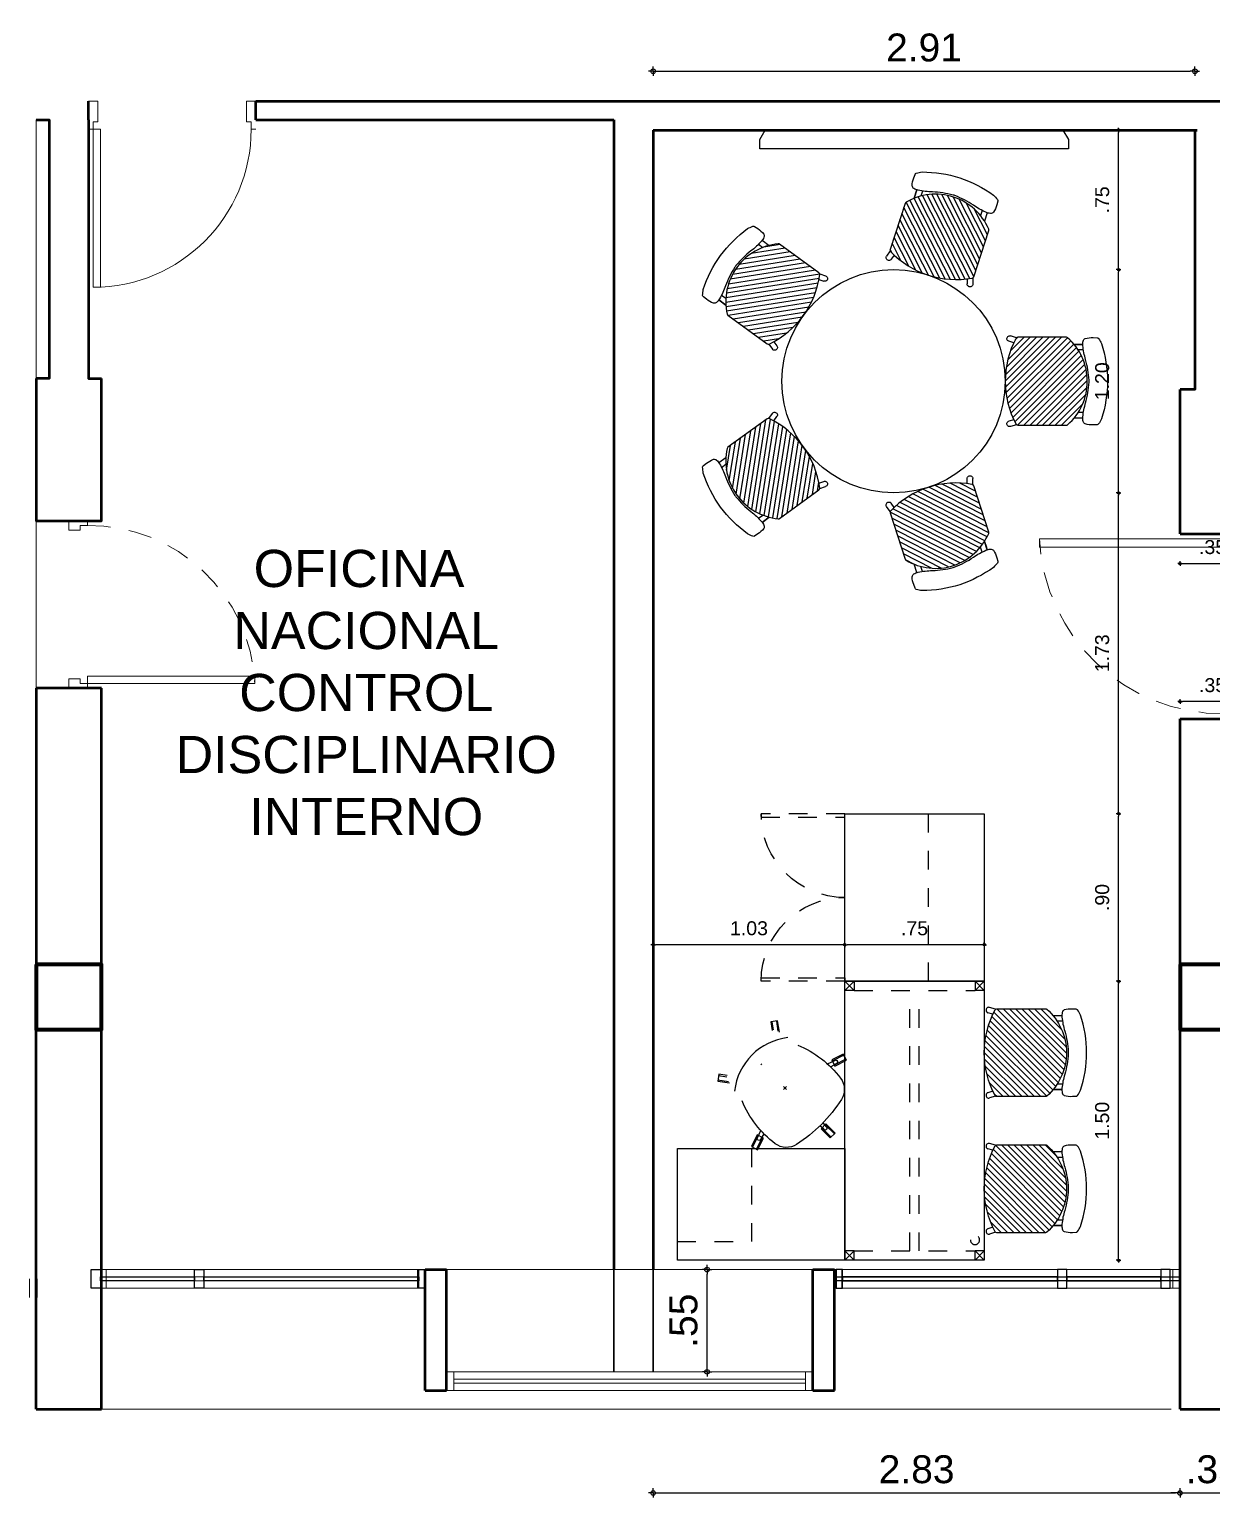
# Model space of a CAD drawing. Header units: millimetres. Extents: x -38 to 179, y -2 to 69.
# Drawn here: x 62.81 to 69.16, y 13.42 to 21.31 of the extents above; entities that cross this region are included whole.
import ezdxf

# ---------------------------------------------------------------- set-up
doc = ezdxf.new("R2010")
doc.units = ezdxf.units.MM
doc.linetypes.add('HIDDEN', pattern=[0.375, 0.25, -0.125])
doc.linetypes.add('HIDDEN2', pattern=[0.1875, 0.125, -0.0625])
doc.layers.get('0').update_dxf_attribs({"color": 255})
for name, color, linetype, lineweight in [('00-Muros', 2, 'Continuous', 30), ('01 GRIS', 253, 'Continuous', 0), ('02 AZUL', 5, 'Continuous', 5), ('03 AMARILLO', 2, 'Continuous', 20), ('04 VERDE', 3, 'Continuous', 15), ('05 MAGENTA', 6, 'Continuous', 30), ('06 ROJO', 1, 'Continuous', 50), ('12 COLUMNAS', 4, 'Continuous', 70), ('14 ANTEPECHO', 3, 'Continuous', 15), ('15 DIVISIONES LIVS', 3, 'Continuous', 15), ('A-PLAN5', 195, 'Continuous', 9)]:
    doc.layers.add(name, color=color, linetype=linetype, lineweight=lineweight)
for name, color, linetype in [('A_MOBILIARIO', 6, 'Continuous'), ('X_COTAS100', 6, 'Continuous'), ('X_COTAS50', 6, 'Continuous')]:
    doc.layers.add(name, color=color, linetype=linetype)
doc.styles.get("Standard").update_dxf_attribs({"font": 'arial.ttf'})
doc.styles.add('UNAL PLANEACION', font='arial.ttf')
doc.dimstyles.new('COTAS 100', dxfattribs={"dimscale": 100, "dimtxt": 0.0015, "dimasz": 0.00025, "dimexe": 0, "dimexo": 0.00025, "dimgap": 0.0005, "dimtad": 1, "dimzin": 4, "dimdsep": 46, "dimtxsty": 'UNAL PLANEACION', "dimblk": 'DIMBLK', "dimcen": 1, "dimse1": 1, "dimse2": 1, "dimclrd": 8, "dimclre": 8, "dimclrt": 256, "dimadec": 0, "dimazin": 1, "dimtfac": 1, "dimtix": 1, "dimtmove": 2, "dimatfit": 0, "dimldrblk": 'INDICE', "dimfxl": 1, "dimtolj": 1, "dimtzin": 0, "dimarcsym": 0})
doc.dimstyles.new('COTAS 50', dxfattribs={"dimscale": 50, "dimtxt": 0.0015, "dimasz": 0.00025, "dimexe": 0, "dimexo": 0.00025, "dimgap": 0.001, "dimtad": 1, "dimzin": 4, "dimdsep": 46, "dimtxsty": 'UNAL PLANEACION', "dimblk": 'DIMBLK', "dimcen": 1, "dimse1": 1, "dimse2": 1, "dimclrd": 8, "dimclre": 8, "dimclrt": 256, "dimadec": 0, "dimazin": 1, "dimtfac": 1, "dimtix": 1, "dimtmove": 2, "dimatfit": 0, "dimldrblk": 'INDICE', "dimfxl": 1, "dimtolj": 1, "dimtzin": 0, "dimarcsym": 0})

# ---------------------------------------------------------------- blocks, each defined once
blk = doc.blocks.new('PT90M15')
blk.add_lwpolyline([(0.02499999999997726, 0.09999999999999432), (0.02499999999997726, 1), (0.06499999999999773, 1), (0.06499999999999773, 0.09999999999999432)], close=True)
for points in [[(0, 0), (0.05000000000001137, 0), (0.05000000000001137, 0.05999999999999517), (0.02499999999997726, 0.05999999999999517), (0.02499999999997726, 0.09999999999999432), (0, 0.09999999999999432)], [(0.8999999999999773, 0), (0.8500000000000227, 0), (0.8500000000000227, 0.05999999999999517), (0.875, 0.05999999999999517), (0.875, 0.09999999999999432), (0.8999999999999773, 0.09999999999999432)]]:
    blk.add_lwpolyline(points)
at = {"color": 252, "linetype": 'HIDDEN', "ltscale": 0.5}
blk.add_arc((-0.01890433322307672, 0.1071459075115371), 0.8939328951040775, 359.5419849699633, 87.18486094680517, dxfattribs=at)
blk = doc.blocks.new('DIMBLK')
for p, q in [((0, 0), (-1, 0)), ((0, -1.8e-15), (0, 0.9999999999999982)), ((0, 0), (1, 0)), ((0, -1.8e-15), (0, -1.000000000000001))]:
    blk.add_line(p, q)
blk.add_circle((0, 0), 0.5)
blk = doc.blocks.new('*D153')
at = {"layer": 'Defpoints', "color": 0, "transparency": 16777216}
for p in [(69.07040493924978, 21.08909715938717), (69.07040493924978, 19.37745717959115), (66.15840493925316, 19.10363392917134)]:
    blk.add_point(p, dxfattribs=at)
at = {"layer": 'X_COTAS100', "color": 8, "lineweight": -2, "transparency": 16777216}
blk.add_line((66.18340493925317, 21.08909715938717), (69.04540493924978, 21.08909715938717), dxfattribs=at)
at = {"layer": 'X_COTAS100', "color": 8, "lineweight": -2, "transparency": 16777216, "xscale": 0.025, "yscale": 0.025, "zscale": 0.025, "rotation": 180}
blk.add_blockref('DIMBLK', (66.15840493925316, 21.08909715938717), dxfattribs=at)
at = {"layer": 'X_COTAS100', "color": 8, "lineweight": -2, "transparency": 16777216, "xscale": 0.025, "yscale": 0.025, "zscale": 0.025}
blk.add_blockref('DIMBLK', (69.07040493924978, 21.08909715938717), dxfattribs=at)
at = {"layer": 'X_COTAS100', "transparency": 16777216, "insert": (67.61440493925147, 21.21568310754542), "char_height": 0.15, "attachment_point": 5, "style": 'UNAL PLANEACION'}
blk.add_mtext('\\A1;2.91', dxfattribs=at)
blk = doc.blocks.new('INDICE')
blk.add_line((-0.1729636408933857, 3.14613411092e-05), (-1.172963640893385, 3.14613411092e-05))
blk.add_lwpolyline([(-0.5241745400111313, 0.8665636885945104), (-0.3756261582129809, 0.926771271267114), (0, 0), (-0.375963284729437, -0.9266345604041816), (-0.5244897537743328, -0.8663729410445171), (-0.1729636408933857, 3.14613411092e-05)], close=True)
blk = doc.blocks.new('*D157')
at = {"layer": 'Defpoints', "color": 0, "transparency": 16777216}
for p in [(66.15840493925316, 14.64745717959522), (68.99040493924804, 14.10162677395783), (68.99040493924804, 13.44632635346716)]:
    blk.add_point(p, dxfattribs=at)
at = {"layer": 'X_COTAS100', "color": 8, "lineweight": -2, "transparency": 16777216}
blk.add_line((66.18340493925317, 13.44632635346716), (68.96540493924803, 13.44632635346716), dxfattribs=at)
at = {"layer": 'X_COTAS100', "color": 8, "lineweight": -2, "transparency": 16777216, "xscale": 0.025, "yscale": 0.025, "zscale": 0.025, "rotation": 180}
blk.add_blockref('DIMBLK', (66.15840493925316, 13.44632635346716), dxfattribs=at)
at = {"layer": 'X_COTAS100', "color": 8, "lineweight": -2, "transparency": 16777216, "xscale": 0.025, "yscale": 0.025, "zscale": 0.025}
blk.add_blockref('DIMBLK', (68.99040493924804, 13.44632635346716), dxfattribs=at)
at = {"layer": 'X_COTAS100', "transparency": 16777216, "insert": (67.5744049392506, 13.57296346124342), "char_height": 0.15, "attachment_point": 5, "style": 'UNAL PLANEACION'}
blk.add_mtext('\\A1;2.83', dxfattribs=at)
blk = doc.blocks.new('*D158')
at = {"layer": 'Defpoints', "color": 0, "transparency": 16777216}
for p in [(68.99040493924804, 13.89745717959522), (69.34240493924699, 13.89745717959522), (69.34240493924699, 13.44632635346716)]:
    blk.add_point(p, dxfattribs=at)
at = {"layer": 'X_COTAS100', "color": 8, "lineweight": -2, "transparency": 16777216}
for p, q in [((68.96540493924803, 13.44632635346716), (68.94040493924804, 13.44632635346716)), ((68.99040493924804, 13.44632635346716), (69.34240493924699, 13.44632635346716)), ((69.367404939247, 13.44632635346716), (69.39240493924699, 13.44632635346716))]:
    blk.add_line(p, q, dxfattribs=at)
at = {"layer": 'X_COTAS100', "color": 8, "lineweight": -2, "transparency": 16777216, "xscale": 0.025, "yscale": 0.025, "zscale": 0.025}
blk.add_blockref('DIMBLK', (68.99040493924804, 13.44632635346716), dxfattribs=at)
at = {"layer": 'X_COTAS100', "color": 8, "lineweight": -2, "transparency": 16777216, "xscale": 0.025, "yscale": 0.025, "zscale": 0.025, "rotation": 180}
blk.add_blockref('DIMBLK', (69.34240493924699, 13.44632635346716), dxfattribs=at)
at = {"layer": 'X_COTAS100', "transparency": 16777216, "insert": (69.16640493924751, 13.57296346124342), "char_height": 0.15, "attachment_point": 5, "style": 'UNAL PLANEACION'}
blk.add_mtext('\\A1;.35', dxfattribs=at)
blk = doc.blocks.new('*D204')
at = {"layer": 'Defpoints', "color": 0, "transparency": 16777216}
for p in [(68.99040493924804, 18.60245717959697), (69.34040493925386, 18.44236080004703), (69.34040493925386, 18.44236080004703)]:
    blk.add_point(p, dxfattribs=at)
at = {"layer": 'X_COTAS50', "color": 8, "lineweight": -2, "transparency": 16777216}
blk.add_line((69.00290493924804, 18.44236080004703), (69.32790493925386, 18.44236080004703), dxfattribs=at)
at = {"layer": 'X_COTAS50', "color": 8, "lineweight": -2, "transparency": 16777216, "xscale": 0.0125, "yscale": 0.0125, "zscale": 0.0125, "rotation": 180}
blk.add_blockref('DIMBLK', (68.99040493924804, 18.44236080004703), dxfattribs=at)
at = {"layer": 'X_COTAS50', "color": 8, "lineweight": -2, "transparency": 16777216, "xscale": 0.0125, "yscale": 0.0125, "zscale": 0.0125}
blk.add_blockref('DIMBLK', (69.34040493925386, 18.44236080004703), dxfattribs=at)
at = {"layer": 'X_COTAS50', "transparency": 16777216, "insert": (69.16540493925095, 18.53067935393516), "char_height": 0.075, "attachment_point": 5, "style": 'UNAL PLANEACION'}
blk.add_mtext('\\A1;.35', dxfattribs=at)
blk = doc.blocks.new('*D205')
at = {"layer": 'Defpoints', "color": 0, "transparency": 16777216}
for p in [(68.99040493924804, 17.70018851545683), (68.99040493924804, 17.60745717958707), (69.34040493925386, 17.60745717958707)]:
    blk.add_point(p, dxfattribs=at)
at = {"layer": 'X_COTAS50', "color": 8, "lineweight": -2, "transparency": 16777216}
blk.add_line((69.32790493925386, 17.70018851545683), (69.00290493924804, 17.70018851545683), dxfattribs=at)
at = {"layer": 'X_COTAS50', "color": 8, "lineweight": -2, "transparency": 16777216, "xscale": 0.0125, "yscale": 0.0125, "zscale": 0.0125, "rotation": 180}
blk.add_blockref('DIMBLK', (68.99040493924804, 17.70018851545683), dxfattribs=at)
at = {"layer": 'X_COTAS50', "color": 8, "lineweight": -2, "transparency": 16777216, "xscale": 0.0125, "yscale": 0.0125, "zscale": 0.0125}
blk.add_blockref('DIMBLK', (69.34040493925386, 17.70018851545683), dxfattribs=at)
at = {"layer": 'X_COTAS50', "transparency": 16777216, "insert": (69.16540493925095, 17.78850706934496), "char_height": 0.075, "attachment_point": 5, "style": 'UNAL PLANEACION'}
blk.add_mtext('\\A1;.35', dxfattribs=at)
blk = doc.blocks.new('*D160')
at = {"layer": 'Defpoints', "color": 0, "transparency": 16777216}
for p in [(66.15840493925319, 14.64745717959523), (66.44818377286542, 14.64745717959523), (66.15840493925319, 14.09745717959232)]:
    blk.add_point(p, dxfattribs=at)
at = {"layer": 'X_COTAS100', "color": 8, "lineweight": -2, "transparency": 16777216}
blk.add_line((66.44818377286542, 14.12245717959232), (66.44818377286542, 14.62245717959523), dxfattribs=at)
at = {"layer": 'X_COTAS100', "color": 8, "lineweight": -2, "transparency": 16777216, "xscale": 0.025, "yscale": 0.025, "zscale": 0.025}
for p, rotation in [((66.44818377286542, 14.64745717959523), 90), ((66.44818377286542, 14.09745717959232), 270)]:
    blk.add_blockref('DIMBLK', p, dxfattribs=dict(at, rotation=rotation))
at = {"layer": 'X_COTAS100', "transparency": 16777216, "insert": (66.3219047824152, 14.37245717959375), "char_height": 0.15, "attachment_point": 5, "rotation": 90, "style": 'UNAL PLANEACION'}
blk.add_mtext('\\A1;.55', dxfattribs=at)
blk = doc.blocks.new('*U13')
at = {"layer": 'A_MOBILIARIO'}
blk.add_lwpolyline([(0, 0), (0.900000000000091, 0), (0.900000000000091, 0.7499999999999999), (0, 0.7499999999999999)], close=True, dxfattribs=at)
at = {"layer": 'A_MOBILIARIO', "linetype": 'HIDDEN', "ltscale": 0.1}
blk.add_lwpolyline([(0, 0.4500000000000455), (0.900000000000091, 0.4500000000000455)], dxfattribs=at)
at = {"layer": 'A_MOBILIARIO', "color": 252, "linetype": 'HIDDEN', "ltscale": 0.1}
for points in [[(0, 0), (0, -0.4499999999999886), (0.01800000000000068, -0.4499999999999886), (0.01800000000000068, 0)], [(0.8999999999999488, 0), (0.8999999999999488, -0.4499999999999886), (0.8819999999999482, -0.4499999999999886), (0.8819999999999482, 0)]]:
    blk.add_lwpolyline(points, close=True, dxfattribs=at)
at = {"layer": 'A_MOBILIARIO', "color": 252, "linetype": 'HIDDEN2'}
for centre, start, end in [((-2.842170943040401e-14, 0), 270.0000000000032, 0), ((0.8999999999999773, 0), 180, 269.9999999999968)]:
    blk.add_arc(centre, 0.4500000000000028, start, end, dxfattribs=at)
blk = doc.blocks.new('MB-SO-PM')
at = {"layer": 'A_MOBILIARIO', "color": 252, "ltscale": 0.1}
for points in [[(-0.1720909425234822, 0.2664671786571589), (-0.1990069566205648, 0.303475571366107), (-0.2290354255107445, 0.2816360200427397), (-0.1916227277027645, 0.2301951266108802)], [(-0.2238222062308353, 0.2854275676717606), (-0.190230053210513, 0.2392397633991408)], [(-0.2042201759004456, 0.2996840237370719), (-0.1782015953153007, 0.2639095645414713)], [(0.1905461159111326, 0.232646082586804), (0.2271258880895175, 0.2830459718117879), (0.1970759332883461, 0.3048559503157193), (0.169898834957479, 0.2674111368638208)], [(0.2022928827206556, 0.3010695368010303), (0.1760303182886958, 0.2648847751333037)], [(0.2219089386571795, 0.2868323853264485), (0.1891509666215541, 0.2416982014999576)], [(0.3488460834343527, -0.099356360951532), (0.2822453839098102, -0.0777527204493893)], [(-0.3481239485521996, -0.1016174727716148), (-0.2815445495165818, -0.07994827610532695)], [(-0.3406226136083603, -0.124665598653678), (-0.2740432145727425, -0.1029964019873901)], [(0.3413674423979671, -0.1224118605311162), (0.2747667428734246, -0.1008082200289735)], [(-0.01093225660267194, -0.3624870757607965), (-0.01096672151774669, -0.2924701544326354)], [(0.01330585368398829, -0.362475144867588), (0.01327138876891354, -0.2924582235394269)]]:
    blk.add_lwpolyline(points, dxfattribs=at)
at = {"layer": 'A_MOBILIARIO'}
for points in [[(-0.004144696311186635, 0.1788785995506643, -0.001548918077187657), (0.003511105441049267, 0.1788873835756561, -0.001548918077187657)], [(0.2115709426780086, 0.1143900271032905, -0.1349154438245622), (0.248595768185254, -0.1747982744956147, -0.3138147414105739), (0.1707837227735638, -0.2584849761858337, -0.1066244513135087), (-0.1704132200983963, -0.2588764547746365, -0.313814741410574), (-0.2484170993383259, -0.1753685313526248, -0.134915443824279), (-0.212055981476766, 0.1139039709590435)]]:
    blk.add_lwpolyline(points, format="xyb", dxfattribs=at)
for points in [[(0.01151038710980856, 0), (-0.01151038710983698, 0)], [(0, 0.01151038710983698), (0, -0.01151038710980856)]]:
    blk.add_lwpolyline(points, dxfattribs=at)
at = {"layer": 'A_MOBILIARIO', "color": 252, "ltscale": 0.1}
for points in [[(-0.3386276108818151, -0.1307953174730656), (-0.2720482118462257, -0.1091261208067777), (-0.2835395522431554, -0.07381855728595355), (-0.3501189512787448, -0.0954877539522414)], [(0.350835050647504, -0.09322468107497173), (0.2842343511229615, -0.07162104057283614), (0.2727777756603018, -0.1069398999055409), (0.3393784751848443, -0.1285435404076765)], [(0.01975205245656753, -0.3624719718104288), (0.01971758754146435, -0.2924550504822676), (-0.01741292029032593, -0.292473327489823), (-0.01737845537522276, -0.3624902488179842)]]:
    blk.add_lwpolyline(points, close=True, dxfattribs=at)
for points in [[(-0.2540387788441478, -0.09426364313016933), (-0.2889514831127258, -0.1039347152608912, -1.057066184672294), (-0.2930225777166697, -0.0852707928175036), (-0.2534084100187499, -0.0704266846603332)], [(0.2533654856005114, -0.07022913469491954), (0.294857953219605, -0.08575646945016047, -1.057066184676254), (0.2871811595777842, -0.1032488292574243), (0.2540340068956368, -0.09408236966479677)], [(0.01088165477580105, -0.2767880019416253), (0.009556869386443623, -0.3069267842286507, -1.057066184677317), (-0.009451613091272293, -0.3050311560634711), (-0.01070443788023567, -0.27680963587364)]]:
    blk.add_lwpolyline(points, format="xyb", dxfattribs=at)
blk.add_arc((-2.40746209954068e-05, -0.0762406557427866), 0.3266864836900824, 51.68308272763041, 128.4483959479733, dxfattribs=at)
blk = doc.blocks.new('MB-SI-CT')
h = blk.add_hatch()
h.set_pattern_fill('ANSI31', color=252, scale=0.0075)
h.set_pattern_definition([(45, (0, 0), (-0.01683798022700466, 0.01683798022700466), [])])
edge = h.paths.add_edge_path()
edge.add_arc((-7.311484750971431e-11, 0.130322479753445), 0.3111049277399722, 41.304386364337574, 138.6956136985408, ccw=False)
edge.add_arc((0.2259970876225839, 0.3288964296365477), 0.01026228245989492, -5.374811848923855e-07, 41.304385795371786, ccw=False)
edge.add_line((0.2362593700824789, 0.3288964295402792), (0.236259370226179, 0.06746569466172048))
edge.add_arc((0.2259970878037363, 0.06746569465528363), 0.01026228242244273, -61.59172868186022, 3.593811470636865e-08, ccw=False)
edge.add_arc((-2.552034139569059e-10, 0.4852943833133625), 0.485294383313372, 241.5917287474179, 298.4082713128449, ccw=False)
edge.add_arc((-0.2259970878870283, 0.06746569441804096), 0.0102622824169693, 180.0000000866866, 241.5917288039885, ccw=False)
edge.add_line((-0.2362593703039977, 0.06746569440251449), (-0.2362593704476978, 0.3288964292810732))
edge.add_arc((-0.2259970879873667, 0.3288964293871515), 0.0102622824603312, 138.6956142593972, 180.0000005922503, ccw=False)
at = {"layer": 'A_MOBILIARIO', "color": 252}
for p, q in [((0.1984067138157286, 0.3699493810236589), (0.1984067138416492, 0.4171077532553653)), ((-0.2334672185991451, 0.06042924733519328), (-0.2434032058629612, 0.0284698572559563)), ((-0.2067068203616884, 0.04622385481347635), (-0.2149742407066526, 0.01963145843141945)), ((0.2067068203111546, 0.04622385503016346), (0.2149742406815847, 0.01963145866743332)), ((0.2334672185322404, 0.06042924758189372), (0.2434032058278888, 0.02846985752289299))]:
    blk.add_line(p, q, dxfattribs=at)
at = {"layer": 'A_MOBILIARIO'}
blk.add_line((0.198406713840285, 0.3699493810027406), (0.1984067138584749, 0.4027709281404412), dxfattribs=at)
blk.add_lwpolyline([(-0.2295795006393746, 0.501817623787062, 0.2473220328365423), (-0.2342042096352088, 0.4934425173822063), (-0.2345988710417259, 0.4733248703831094, 0.08150221110869013), (-0.2296849033021147, 0.4299622703331778, 0.2240355351153455), (-0.2162563958929979, 0.4188460196947261, 0.08102006946177262), (-0.1915073617117571, 0.4175541380637213, 0.05094595094992073), (-0.1161287371344599, 0.432312918111208, -0.05241184340338387), (-0.005307781174707316, 0.4509995738585957, -0.01486181126825373), (0.0053077805775672, 0.4509995738585957, -0.05241184340338387), (0.1161287365373198, 0.432312918111208, 0.05094595094992073), (0.1915073611150717, 0.4175541380637213, 0.0810200694617724), (0.2162563952963126, 0.4188460196947261, 0.2240355351153455), (0.2296849027054293, 0.4299622703331778, 0.0815022111332333), (0.2345988711267637, 0.473324870637768), (0.2342042096988735, 0.4934425176391386, 0.2473220328365423), (0.2295795006930348, 0.5018176240380825, 0.03297678744902263), (0.2022613923304561, 0.5176033459488707, 0.07399032975095574), (0, 0.5499999999999972, 0.07399032975095574), (-0.2022613923300014, 0.5176033459488707, 0.03297678744902263), (-0.22957950069258, 0.5018176240380825)], format="xyb", dxfattribs=at)
blk.add_lwpolyline([(-0.2337062542522119, 0.3356701430507627, -0.4525221831862469), (0.2337062538806265, 0.3356701433072402, -0.1822013527812773), (0.2362593700824789, 0.3288964295402792), (0.236259370226179, 0.06746569466172048, -0.2754070627771475), (0.2308793808958569, 0.05843919729026936, -0.253115704548103), (-0.2308793809573046, 0.05843919704743428, -0.2754070627748174), (-0.2362593703039977, 0.06746569440251449), (-0.2362593704476978, 0.3288964292810732, -0.1822013527812773)], format="xyb", close=True, dxfattribs=at)
at = {"layer": 'A_MOBILIARIO', "color": 252}
for points in [[(-0.1984067143354196, 0.4171077532552019), (-0.1984067143354196, 0.3699493809972978)], [(-0.1686355310602892, 0.42035933208291), (-0.1686355310602892, 0.3917576222893473)], [(0.1686355308387704, 0.4203593320252068), (0.1686355308387704, 0.3917576223379342)], [(0.1984067141139008, 0.4171077532478193), (0.1984067141139008, 0.369949381059655)]]:
    blk.add_lwpolyline(points, dxfattribs=at)
for centre, start, end in [((-0.2291887232852616, 0.02405065784391525), 162.729836512308, 342.7298365125797), ((0.2291887232547367, 0.02405065809539053), 197.2701635503081, 17.27016355055538)]:
    blk.add_arc(centre, 0.0148855916375804, start, end, dxfattribs=at)
blk = doc.blocks.new('MB-ETL-150x165')
at = {"layer": 'A_MOBILIARIO'}
for points in [[(0.75, 0), (0.75, 1.5), (0, 1.5), (0, 0)], [(0.75, 0), (1.649999999994179, 0), (1.649999999994179, 0.6000000000058208), (0.75, 0.6000000000058208)]]:
    blk.add_lwpolyline(points, close=True, dxfattribs=at)
at = {"layer": 'A_MOBILIARIO', "color": 252, "linetype": 'HIDDEN2', "ltscale": 0.1}
for points in [[(0, 1.5), (0.05000000000291038, 1.44999999999709)], [(0, 1.44999999999709), (0.05000000000291038, 1.5)], [(0.05000000000291038, 1.5), (0.05000000000291038, 1.44999999999709)], [(0.6999999999970896, 1.5), (0.6999999999970896, 1.44999999999709)], [(0.75, 1.5), (0.6999999999970896, 1.44999999999709)], [(0.75, 1.44999999999709), (0.6999999999970896, 1.5)], [(0, 1.44999999999709), (0.05000000000291038, 1.44999999999709)], [(0.6999999999970896, 1.44999999999709), (0.75, 1.44999999999709)], [(0, 0.05000000000291038), (0.05000000000291038, 0.05000000000291038)], [(0, 0), (0.05000000000291038, 0.05000000000291038)], [(0, 0.05000000000291038), (0.05000000000291038, 0)], [(0.05000000000291038, 0), (0.05000000000291038, 0.05000000000291038)], [(0.6999999999970896, 0), (0.6999999999970896, 0.05000000000291038)], [(0.75, 0), (0.6999999999970896, 0.05000000000291038)], [(0.75, 0.05000000000291038), (0.6999999999970896, 0)], [(0.6999999999970896, 0.05000000000291038), (0.75, 0.05000000000291038)]]:
    blk.add_lwpolyline(points, dxfattribs=at)
at = {"layer": 'A_MOBILIARIO', "color": 252, "linetype": 'HIDDEN2', "ltscale": 0.25}
for points in [[(0.6999999999970896, 1.44999999999709), (0.05000000000291038, 1.44999999999709)], [(0.3499999999912689, 0.05000000000291038), (0.3499999999912689, 1.44999999999709)], [(0.3999999999941792, 0.05000000000291038), (0.3999999999941792, 1.44999999999709)], [(1.649999999994179, 0.1000000000058208), (1.25, 0.1000000000058208), (1.25, 0.6000000000058208)], [(0.6999999999970896, 0.05000000000291038), (0.05000000000291038, 0.05000000000291038)]]:
    blk.add_lwpolyline(points, dxfattribs=at)
at = {"layer": 'A_MOBILIARIO', "color": 252, "linetype": 'HIDDEN', "ltscale": 0.25}
blk.add_circle((0.0500000000029104, 0.1090705345268361), 0.025, dxfattribs=at)
blk = doc.blocks.new('MB-MA-120')
at = {"layer": 'A_MOBILIARIO', "color": 4}
blk.add_circle((0, 0), 0.6, dxfattribs=at)
blk = doc.blocks.new('*D165')
at = {"layer": 'Defpoints', "color": 0, "transparency": 16777216}
for p in [(67.188404939252, 16.39324768894221), (67.188404939252, 16.19745717958358), (67.938404939252, 14.69745717958358)]:
    blk.add_point(p, dxfattribs=at)
at = {"layer": 'X_COTAS50', "color": 8, "lineweight": -2, "transparency": 16777216}
blk.add_line((67.92590493925199, 16.39324768894221), (67.200904939252, 16.39324768894221), dxfattribs=at)
at = {"layer": 'X_COTAS50', "color": 8, "lineweight": -2, "transparency": 16777216, "xscale": 0.0125, "yscale": 0.0125, "zscale": 0.0125, "rotation": 180}
blk.add_blockref('DIMBLK', (67.188404939252, 16.39324768894221), dxfattribs=at)
at = {"layer": 'X_COTAS50', "color": 8, "lineweight": -2, "transparency": 16777216, "xscale": 0.0125, "yscale": 0.0125, "zscale": 0.0125}
blk.add_blockref('DIMBLK', (67.938404939252, 16.39324768894221), dxfattribs=at)
at = {"layer": 'X_COTAS50', "transparency": 16777216, "insert": (67.563404939252, 16.48138718416731), "char_height": 0.075, "attachment_point": 5, "style": 'UNAL PLANEACION'}
blk.add_mtext('\\A1;.75', dxfattribs=at)
blk = doc.blocks.new('*D166')
at = {"layer": 'Defpoints', "color": 0, "transparency": 16777216}
for p in [(66.15840493925316, 16.39324768894221), (66.15840493925316, 16.28745717959464), (67.188404939252, 16.19745717958358)]:
    blk.add_point(p, dxfattribs=at)
at = {"layer": 'X_COTAS50', "color": 8, "lineweight": -2, "transparency": 16777216}
blk.add_line((67.17590493925199, 16.39324768894221), (66.17090493925316, 16.39324768894221), dxfattribs=at)
at = {"layer": 'X_COTAS50', "color": 8, "lineweight": -2, "transparency": 16777216, "xscale": 0.0125, "yscale": 0.0125, "zscale": 0.0125, "rotation": 180}
blk.add_blockref('DIMBLK', (66.15840493925316, 16.39324768894221), dxfattribs=at)
at = {"layer": 'X_COTAS50', "color": 8, "lineweight": -2, "transparency": 16777216, "xscale": 0.0125, "yscale": 0.0125, "zscale": 0.0125}
blk.add_blockref('DIMBLK', (67.188404939252, 16.39324768894221), dxfattribs=at)
at = {"layer": 'X_COTAS50', "transparency": 16777216, "insert": (66.67340493925258, 16.48156624283034), "char_height": 0.075, "attachment_point": 5, "style": 'UNAL PLANEACION'}
blk.add_mtext('\\A1;1.03', dxfattribs=at)
blk = doc.blocks.new('*D167')
at = {"layer": 'Defpoints', "color": 0, "transparency": 16777216}
for p in [(67.93840493925202, 16.19745717958359), (68.66058837063433, 16.19745717958359), (67.93840493925202, 14.69745717958359)]:
    blk.add_point(p, dxfattribs=at)
at = {"layer": 'X_COTAS50', "color": 8, "lineweight": -2, "transparency": 16777216}
blk.add_line((68.66058837063433, 14.70995717958359), (68.66058837063433, 16.18495717958359), dxfattribs=at)
at = {"layer": 'X_COTAS50', "color": 8, "lineweight": -2, "transparency": 16777216, "xscale": 0.0125, "yscale": 0.0125, "zscale": 0.0125}
for p, rotation in [((68.66058837063433, 16.19745717958359), 90), ((68.66058837063433, 14.69745717958359), 270)]:
    blk.add_blockref('DIMBLK', p, dxfattribs=dict(at, rotation=rotation))
at = {"layer": 'X_COTAS50', "transparency": 16777216, "insert": (68.57229539655519, 15.44745717958357), "char_height": 0.075, "attachment_point": 5, "rotation": 90, "style": 'UNAL PLANEACION'}
blk.add_mtext('\\A1;1.50', dxfattribs=at)
blk = doc.blocks.new('*D168')
at = {"layer": 'Defpoints', "color": 0, "transparency": 16777216}
for p in [(67.93840493925202, 17.09745717957777), (68.66058837069254, 17.09745717957777), (67.93840493925202, 16.19745717958359)]:
    blk.add_point(p, dxfattribs=at)
at = {"layer": 'X_COTAS50', "color": 8, "lineweight": -2, "transparency": 16777216}
blk.add_line((68.66058837069254, 16.20995717958359), (68.66058837069254, 17.08495717957777), dxfattribs=at)
at = {"layer": 'X_COTAS50', "color": 8, "lineweight": -2, "transparency": 16777216, "xscale": 0.0125, "yscale": 0.0125, "zscale": 0.0125}
for p, rotation in [((68.66058837069254, 17.09745717957777), 90), ((68.66058837069254, 16.19745717958359), 270)]:
    blk.add_blockref('DIMBLK', p, dxfattribs=dict(at, rotation=rotation))
at = {"layer": 'X_COTAS50', "transparency": 16777216, "insert": (68.5722953966134, 16.64745717958066), "char_height": 0.075, "attachment_point": 5, "rotation": 90, "style": 'UNAL PLANEACION'}
blk.add_mtext('\\A1;.90', dxfattribs=at)
blk = doc.blocks.new('*D169')
at = {"layer": 'Defpoints', "color": 0, "transparency": 16777216}
for p in [(67.45076512291965, 18.82245717958359), (68.66058837075074, 18.82245717958359), (67.93840493925202, 17.09745717957777)]:
    blk.add_point(p, dxfattribs=at)
at = {"layer": 'X_COTAS50', "color": 8, "lineweight": -2, "transparency": 16777216}
blk.add_line((68.66058837075074, 17.10995717957777), (68.66058837075074, 18.80995717958359), dxfattribs=at)
at = {"layer": 'X_COTAS50', "color": 8, "lineweight": -2, "transparency": 16777216, "xscale": 0.0125, "yscale": 0.0125, "zscale": 0.0125}
for p, rotation in [((68.66058837075074, 18.82245717958359), 90), ((68.66058837075074, 17.09745717957777), 270)]:
    blk.add_blockref('DIMBLK', p, dxfattribs=dict(at, rotation=rotation))
at = {"layer": 'X_COTAS50', "transparency": 16777216, "insert": (68.5722698168626, 17.95995717958066), "char_height": 0.075, "attachment_point": 5, "rotation": 90, "style": 'UNAL PLANEACION'}
blk.add_mtext('\\A1;1.73', dxfattribs=at)
blk = doc.blocks.new('*D170')
at = {"layer": 'Defpoints', "color": 0, "transparency": 16777216}
for p in [(67.45076512291965, 20.02245717959523), (68.66058837080895, 20.02245717959523), (67.45076512291965, 18.82245717958359)]:
    blk.add_point(p, dxfattribs=at)
at = {"layer": 'X_COTAS50', "color": 8, "lineweight": -2, "transparency": 16777216}
blk.add_line((68.66058837080895, 18.83495717958359), (68.66058837080895, 20.00995717959523), dxfattribs=at)
at = {"layer": 'X_COTAS50', "color": 8, "lineweight": -2, "transparency": 16777216, "xscale": 0.0125, "yscale": 0.0125, "zscale": 0.0125}
for p, rotation in [((68.66058837080895, 20.02245717959523), 90), ((68.66058837080895, 18.82245717958359), 270)]:
    blk.add_blockref('DIMBLK', p, dxfattribs=dict(at, rotation=rotation))
at = {"layer": 'X_COTAS50', "transparency": 16777216, "insert": (68.57229539672981, 19.42245717958939), "char_height": 0.075, "attachment_point": 5, "rotation": 90, "style": 'UNAL PLANEACION'}
blk.add_mtext('\\A1;1.20', dxfattribs=at)
blk = doc.blocks.new('*D171')
at = {"layer": 'Defpoints', "color": 0, "transparency": 16777216}
for p in [(66.13840493926367, 20.77245717959523), (68.6605883708235, 20.77245717959523), (67.4507651229342, 20.02245717959523)]:
    blk.add_point(p, dxfattribs=at)
at = {"layer": 'X_COTAS50', "color": 8, "lineweight": -2, "transparency": 16777216}
blk.add_line((68.6605883708235, 20.03495717959523), (68.6605883708235, 20.75995717959523), dxfattribs=at)
at = {"layer": 'X_COTAS50', "color": 8, "lineweight": -2, "transparency": 16777216, "xscale": 0.0125, "yscale": 0.0125, "zscale": 0.0125}
for p, rotation in [((68.6605883708235, 20.77245717959523), 90), ((68.6605883708235, 20.02245717959523), 270)]:
    blk.add_blockref('DIMBLK', p, dxfattribs=dict(at, rotation=rotation))
at = {"layer": 'X_COTAS50', "transparency": 16777216, "insert": (68.57244887559838, 20.39745717959521), "char_height": 0.075, "attachment_point": 5, "rotation": 90, "style": 'UNAL PLANEACION'}
blk.add_mtext('\\A1;.75', dxfattribs=at)
blk = doc.blocks.new('ventana fachada uriel gran')
at = {"color": 3}
for points in [[(-0.05499999999301508, 0.6500000000087294), (-0.005307130486471578, 0.6500000000087294), (-0.005307130486471578, 0.5500000000029086), (-0.05499999999301508, 0.5500000000029086)], [(0.500984341833373, 0.6500000000087294), (0.5509843418217315, 0.6500000000087294), (0.5509843418217315, 0.5500000000029086), (0.500984341833373, 0.5500000000029086)], [(1.705984341835119, 0.6500000000087294), (1.740000000005239, 0.6500000000087294), (1.740000000005239, 0.5500000000029086), (1.705984341835119, 0.5500000000029086)], [(-0.005307130486471578, 0.6100000000005803), (0.500984341833373, 0.6100000000005803), (0.500984341833373, 0.5899999999965058), (-0.005307130486471578, 0.5899999999965058)], [(0.5509843418217315, 0.6100000000005803), (1.705984341835119, 0.6100000000078563), (1.705984341835119, 0.5900000000037817), (0.5509843418217315, 0.5899999999965058)]]:
    blk.add_lwpolyline(points, close=True, dxfattribs=at)
blk = doc.blocks.new('ventanas complet onci')
at = {"elevation": -1.479999999997567}
blk.add_lwpolyline([(-12.35499999999593, 0.6099999999947432), (-10.49699999998847, 0.6100000000005785), (-10.49699999998847, 0.589999999996504), (-12.35499999999593, 0.5899999999906687)], close=True, dxfattribs=at)
at = {"color": 3}
blk.add_blockref('ventana fachada uriel gran', (-16.29499999999825, -3.552713678800501e-15, -1.479999999997567), dxfattribs=at)
at = {"color": 3, "xscale": -1}
blk.add_blockref('ventana fachada uriel gran', (-10.60499999998137, -3.552713678800501e-15, -1.479999999997567), dxfattribs=at)
blk = doc.blocks.new('3d onci cascara')
blk.add_polyline3d([(4.05800000000454, -1.77635683940025e-15, -2.299999999997568), (4.05800000000454, -1.77635683940025e-15, -1.479999999997567), (4.05800000000454, -0.09999999999126885, -1.479999999997567)])
at = {"color": 3}
blk.add_blockref('ventanas complet onci', (14.55499999999302, 1.77635683940025e-15), dxfattribs=at)

msp = doc.modelspace()

# ---------------------------------------------------------------- linework, layer by layer
at = {"layer": '00-Muros', "extrusion": (1, 0, 6.123233995736766e-17), "elevation": 62.84240493924699}
for points in [[(14.59745717960674, 2.29999999999779), (13.99745717958636, 2.299999999997563), (13.99745717960091, 2.199999999996062), (14.59745717960674, 2.199999999997654), (14.59745717960674, 2.29999999999779)], [(14.59745717959218, 0.7999999999979043), (13.89745717959509, 0.7999999999979043), (13.89745717959509, 0.6999999999977679), (14.59745717959218, 0.6999999999977679), (14.59745717959218, 0.7999999999979043)]]:
    msp.add_lwpolyline(points, dxfattribs=at)
msp.add_lwpolyline([(13.99745717960091, -4.585953383894426e-13), (13.99745717960091, 0.6999999999977679), (14.14745717959509, 0.6999999999977679), (14.14745717959509, -2.277584741935299e-12)], close=True, dxfattribs=at)
at = {"layer": '01 GRIS', "extrusion": (1, 0, 6.123233995736766e-17), "elevation": 62.84240493924699}
msp.add_lwpolyline([(14.49745717960091, 2.199999999997881), (13.99745717960091, 2.199999999997881), (13.99745717960091, 0.7999999999979043), (14.49745717960091, 0.7999999999979043)], dxfattribs=at)
at = {"layer": '02 AZUL'}
for p, q in [((63.21740493924699, 14.5474571795894), (63.21740493924699, 14.64745717959522)), ((64.8924049392499, 14.60745717958707), (63.21740493924699, 14.60745717958707)), ((67.17240493924874, 14.5474571795894), (67.17240493924874, 14.64745717959522)), ((67.17240493924874, 14.60745717958707), (68.95450844606785, 14.60745717958707)), ((68.95250844607472, 14.5474571795894), (68.95250844607472, 14.64745717959522)), ((62.80512835865193, 14.49745717958642, -0.4499999999995907), (62.80512835865193, 14.59745717959224, -0.4499999999995907)), ((64.8924049392499, 14.587457179583), (63.21740493924699, 14.587457179583)), ((67.17240493924874, 14.587457179583), (68.95450844606785, 14.587457179583)), ((65.08740493924233, 13.99745717958649), (65.08740493924233, 14.09745717959231)), ((66.97740493924175, 14.05745717958416), (65.08740493924233, 14.05745717958416)), ((66.97740493924175, 13.99745717958649), (66.97740493924175, 14.09745717959231)), ((66.97740493924175, 14.03745717959464), (65.08740493924233, 14.03745717959464))]:
    msp.add_line(p, q, dxfattribs=at)
for points in [[(63.12240493924583, 20.92745717959406), (63.17240493924874, 20.92745717959406), (63.17240493924874, 20.81745717959348), (63.14740493924, 20.81745717959348), (63.14740493924, 20.77745717958533), (63.12240493924583, 20.77745717958533)], [(64.02240493924, 20.92745717959406), (63.97240493923709, 20.92745717959406), (63.97240493923709, 20.81745717959348), (63.99740493924583, 20.81745717959348), (63.99740493924583, 20.77745717958533), (64.02240493924, 20.77745717958533)]]:
    msp.add_lwpolyline(points, dxfattribs=at)
msp.add_lwpolyline([(63.14740493924, 20.77745717958533), (63.14740493924, 19.92745717959406), (63.18740493924815, 19.92745717959406), (63.18740493924815, 20.77745717958533)], close=True, dxfattribs=at)
at = {"layer": '02 AZUL', "ltscale": 0.1}
msp.add_lwpolyline([(64.8924049392499, 14.587457179583), (64.8924049392499, 14.5474571795894), (64.8924049392499, 14.64745717959522)], dxfattribs=at)
at = {"layer": '02 AZUL'}
msp.add_arc((63.14740493924, 20.77745717958533), 0.8499999999999988, 270, 0, dxfattribs=at)
at = {"layer": '03 AMARILLO', "extrusion": (1, 0, 6.123233995736766e-17)}
for p, q in [((62.84240493924699, 14.55745717959859, 0.8499999999978627), (62.84240493924699, 14.55745717959859, 2.149999999997704)), ((62.84240493924699, 14.53745717959451, 0.8499999999978627), (62.84240493924699, 14.53745717959451, 2.149999999997704))]:
    msp.add_line(p, q, dxfattribs=at)
at = {"layer": '03 AMARILLO', "extrusion": (1, 0, 6.123233995736766e-17), "elevation": 62.84240493924699}
msp.add_lwpolyline([(17.51080048374915, -1.175348252245946e-13), (17.51080048374915, 1.499999999999883), (14.59745717959212, 1.500000000035239)], dxfattribs=at)
at = {"layer": '05 MAGENTA'}
for p, q in [((65.94740493924292, 14.09745717959231), (65.94740493924292, 14.64745717959522)), ((66.15840493925316, 14.09745717959231), (66.15840493925316, 14.64745717959522))]:
    msp.add_line(p, q, dxfattribs=at)
at = {"layer": '06 ROJO'}
for p, q in [((64.02240493924, 20.92745717959406), (71.24740493924583, 20.92745717959406)), ((64.02240493924, 20.82745717958824), (65.94740493924292, 20.82745717958824)), ((65.94740493924292, 20.82745717958824), (65.94740493924292, 14.64745717959522)), ((66.15840493925316, 20.77245717959522), (66.15840493925316, 14.64745717959522)), ((66.15840493925316, 20.77245717959522), (69.08240493923768, 20.77245717959522)), ((68.99040493924804, 18.60245717959697), (68.99040493924804, 19.37745717959115)), ((68.99040493924804, 18.60245717959697), (69.34040493925386, 18.60245717959697)), ((63.19240493923826, 17.77245717959522), (62.84240493924699, 17.77245717959522)), ((62.84240493924699, 17.77245717959515, -0.4499999999995907), (62.84240493924699, 16.28745717959457, -0.4499999999995907)), ((63.19240493923826, 16.28745717959464), (63.19240493923826, 17.77245717959522)), ((68.99040493924804, 17.60745717958707), (69.34040493925386, 17.60745717958707)), ((68.99040493924804, 16.28745717959464), (68.99040493924804, 17.60745717958707)), ((62.84240493924699, 13.89745717959515, -0.4499999999995907), (62.84240493924699, 15.93745717958875, -0.4499999999995907)), ((68.99040493924804, 13.89745717959522), (68.99040493924804, 15.93745717958882)), ((64.9324049392435, 13.99745717958649), (64.9324049392435, 14.64745717959522)), ((64.9324049392435, 14.64745717959522), (65.04740493924874, 14.64745717959522)), ((65.04740493924874, 13.99745717958649), (65.04740493924874, 14.64745717959522)), ((67.0174049392499, 14.64745717959522), (67.13240493924059, 14.64745717959522)), ((67.0174049392499, 13.99745717958649), (67.0174049392499, 14.64745717959522)), ((67.13240493924059, 13.99745717958649), (67.13240493924059, 14.64745717959522)), ((64.9324049392435, 13.99745717958649), (65.04740493924874, 13.99745717958649)), ((67.0174049392499, 13.99745717958649), (67.13240493924059, 13.99745717958649)), ((62.84240493924699, 13.89745717959522), (63.19240493923826, 13.89745717959522)), ((68.99040493924804, 13.89745717959522), (69.34040493925386, 13.89745717959522))]:
    msp.add_line(p, q, dxfattribs=at)
for points in [[(63.12240493924583, 20.82745717958824), (63.12240493924583, 20.92745717959406)], [(64.02240493924, 20.82745717958824), (64.02240493924, 20.92745717959406)], [(62.84240493924699, 20.82745717958824), (62.91240493923942, 20.82745717958824), (62.91240493923942, 19.43745717958882), (62.84240493924699, 19.43745717958882)], [(63.12240493924583, 20.82745717958824), (63.12240493924583, 20.82745717958824), (63.12240493924583, 19.43745717958882), (63.19240493923826, 19.43745717958882)], [(68.90105610074352, 20.77245717959522), (69.07040493924978, 20.77245717959522), (69.07040493924978, 19.37745717959115), (68.99040493924804, 19.37745717959115)], [(62.84240493924699, 19.43745717958882), (62.84240493924699, 18.6724571795894), (63.19240493923826, 18.6724571795894), (63.19240493923826, 19.43745717958882)], [(63.19240493923826, 16.93745717958882), (63.19240493923826, 16.93745717958882)], [(63.19240493923826, 13.89745717959522), (63.19240493923826, 15.93745717958882)]]:
    msp.add_lwpolyline(points, dxfattribs=at)
at = {"layer": '06 ROJO', "extrusion": (1, 0, 6.123233995736766e-17), "elevation": 62.84240493924699}
for points in [[(14.59745717959218, 0.7999999999979043), (14.59745717959218, 0.8499999999978588), (14.49745717960091, 0.8499999999978588), (14.49745717960091, 0.7999999999979043), (14.59745717959218, 0.7999999999979043)], [(14.59745717960674, 2.1499999999977), (14.59745717960674, 2.199999999997654), (14.49745717960091, 2.199999999997654), (14.49745717960091, 2.1499999999977), (14.59745717960674, 2.1499999999977)]]:
    msp.add_lwpolyline(points, dxfattribs=at)
at = {"layer": '12 COLUMNAS'}
for points in [[(62.84240493924699, 16.28745717959464), (62.84240493924699, 15.93745717958882), (63.19240493923826, 15.93745717958882), (63.19240493923826, 16.28745717959464)], [(68.99040493924804, 16.28745717959464), (68.99040493924804, 15.93745717958882), (69.34040493925386, 15.93745717958882), (69.34040493925386, 16.28745717959464)]]:
    msp.add_lwpolyline(points, close=True, dxfattribs=at)
at = {"layer": '14 ANTEPECHO'}
for p, q in [((64.9324049392435, 14.64745717959522), (63.19240493923826, 14.64745717959522)), ((67.13240493924059, 14.64745717959522), (68.99240493924117, 14.64745717959522)), ((64.9324049392435, 14.5474571795894), (63.19240493923826, 14.5474571795894)), ((67.13240493924059, 14.5474571795894), (68.99240493924117, 14.5474571795894)), ((67.0174049392499, 14.09745717959231), (65.04740493924874, 14.09745717959231)), ((67.0174049392499, 13.99745717958649), (65.04740493924874, 13.99745717958649)), ((63.17740493923884, 13.89745717959522), (68.94240493923826, 13.89745717959522))]:
    msp.add_line(p, q, dxfattribs=at)
at = {"layer": '15 DIVISIONES LIVS', "extrusion": (1, 0, 6.123233995736766e-17)}
for p, q in [((62.84240493924699, 17.51080048374926, 0.65000000000623), (62.84240493924699, 17.51080048374926, -0.4499999999995907)), ((62.84240493924699, 17.46189782471258, 0.65000000000623), (62.84240493924699, 17.46080048374635, -0.4499999999995907))]:
    msp.add_line(p, q, dxfattribs=at)
at = {"layer": '15 DIVISIONES LIVS'}
msp.add_line((65.03240493924932, 14.64745717959522), (67.03240493924932, 14.64745717959522), dxfattribs=at)
at = {"layer": '15 DIVISIONES LIVS', "extrusion": (1, 0, 6.123233995736766e-17), "elevation": 62.84240493924699}
msp.add_lwpolyline([(17.51080048374926, 0.6500000000062262), (17.46189782471258, 0.6500000000062262)], dxfattribs=at)
at = {"layer": 'A-PLAN5', "extrusion": (1, 0, 6.123233995736766e-17)}
for p, q in [((62.84240493924699, 14.59745717959218, 0.8499999999978627), (62.84240493924699, 14.59745717960674, 2.149999999997704)), ((62.84240493924699, 14.49745717960091, 0.8499999999978627), (62.84240493924699, 14.49745717960091, 2.149999999997704))]:
    msp.add_line(p, q, dxfattribs=at)
at = {"layer": 'A-PLAN5', "extrusion": (1, 0, 6.123233995736766e-17), "elevation": 62.84240493924699}
for points in [[(14.59745717960668, 2.449999999997768), (20.82745717958805, 2.449999999997654)], [(14.39773591522385, 2.399999999997813), (20.62773591520522, 2.3999999999977)], [(14.39773591522385, 2.449999999997768), (20.62773591520522, 2.449999999997654)]]:
    msp.add_lwpolyline(points, dxfattribs=at)
at = {"layer": 'A_MOBILIARIO', "color": 6, "ltscale": 0.5}
msp.add_lwpolyline([(68.39090493928052, 20.6724571795894), (66.73090493927702, 20.6724571795894), (66.73090493927702, 20.72245717959231), (66.76090493927586, 20.77245717959522), (68.36090493926713, 20.77245717959522), (68.39090493928052, 20.72245717959231)], close=True, dxfattribs=at)

# ---------------------------------------------------------------- block references
at = {"color": 3}
msp.add_blockref('3d onci cascara', (64.9324049392435, 13.99745717958649, 2.299999999997568), dxfattribs=at)
at = {"layer": '02 AZUL', "xscale": -1, "rotation": 270}
msp.add_blockref('PT90M15', (63.0174049392499, 17.77245717959522), dxfattribs=at)
at = {"layer": '02 AZUL', "xscale": -1.105555555568679, "yscale": 1.105555555568679, "zscale": 1.105555555568679, "rotation": 90}
msp.add_blockref('PT90M15', (69.34040493925386, 18.60245717959697), dxfattribs=at)
at = {"layer": 'A_MOBILIARIO', "xscale": -1}
for name, p, rotation in [('MB-SI-CT', (67.6361753195506, 19.99309108937086), 342.0000000000001), ('MB-SI-CT', (66.96535492630028, 19.77512833097353), 53.99999999999997), ('MB-SI-CT', (68.05076512292544, 19.4224571795894), 270), ('MB-SI-CT', (66.96535492630028, 19.06978602821982), 126), ('MB-SI-CT', (67.6361753195506, 18.85182326980794), 198), ('*U13', (67.188404939252, 16.19745717958358), 270.0000000000001)]:
    msp.add_blockref(name, p, dxfattribs=dict(at, rotation=rotation))
at = {"layer": 'A_MOBILIARIO'}
for name, p, rotation in [('MB-MA-120', (67.45076512291962, 19.4224571795894), 270), ('MB-SO-PM', (66.86652301535469, 15.62365370145926), 44.99999999999996), ('MB-SI-CT', (67.938404939252, 15.81319507603985), 270), ('MB-SI-CT', (67.938404939252, 15.08171928311276), 270)]:
    msp.add_blockref(name, p, dxfattribs=dict(at, rotation=rotation))
at = {"layer": 'A_MOBILIARIO', "xscale": -1}
msp.add_blockref('MB-ETL-150x165', (67.938404939252, 14.69745717958358), dxfattribs=at)

# ---------------------------------------------------------------- texts
at = {"layer": '04 VERDE', "insert": (64.61601029486155, 18.51621271192198), "char_height": 0.2, "width": 1.872928338039742, "attachment_point": 2}
msp.add_mtext('OFICINA  NACIONAL CONTROL DISCIPLINARIO INTERNO', dxfattribs=at)

# ---------------------------------------------------------------- dimensions: what is measured, and where the dimension line sits
at = {"layer": 'X_COTAS100'}
for base, p1, p2, picture, middle in [((69.07040493924978, 21.08909715938717), (66.15840493925316, 19.10363392917134), (69.07040493924978, 19.37745717959115), '*D153', (67.61440493925147, 21.21568310754542)), ((68.99040493924804, 13.44632635346716), (66.15840493925316, 14.64745717959522), (68.99040493924804, 14.10162677395783), '*D157', (67.5744049392506, 13.57296346124342)), ((69.34240493924699, 13.44632635346716), (68.99040493924804, 13.89745717959522), (69.34240493924699, 13.89745717959522), '*D158', (69.16640493924751, 13.57296346124342))]:
    dim = msp.add_linear_dim(base=base, p1=p1, p2=p2, dimstyle='COTAS 100', dxfattribs=at)
    dim.commit()
    dim.dimension.update_dxf_attribs({"geometry": picture, "text_midpoint": middle})
dim = msp.add_linear_dim(base=(66.44818377286542, 14.64745717959523), p1=(66.15840493925316, 14.09745717959231), p2=(66.15840493925316, 14.64745717959522), angle=90, dimstyle='COTAS 100', dxfattribs=at)
dim.commit()
dim.dimension.update_dxf_attribs({"geometry": '*D160', "text_midpoint": (66.3219047824152, 14.37245717959375)})
at = {"layer": 'X_COTAS50'}
for base, p1, p2, angle, picture, middle in [((68.6605883708235, 20.77245717959523), (67.45076512293417, 20.02245717959522), (66.13840493926364, 20.77245717959522), 90, '*D171', (68.57244887559838, 20.39745717959521)), ((68.66058837080895, 20.02245717959523), (67.45076512291962, 18.82245717958358), (67.45076512291962, 20.02245717959522), 90, '*D170', (68.57229539672981, 19.42245717958939)), ((68.66058837075074, 18.82245717958359), (67.938404939252, 17.09745717957776), (67.45076512291962, 18.82245717958358), 90, '*D169', (68.5722698168626, 17.95995717958066)), ((68.66058837069254, 17.09745717957777), (67.938404939252, 16.19745717958358), (67.938404939252, 17.09745717957776), 90, '*D168', (68.5722953966134, 16.64745717958066)), ((66.15840493925316, 16.39324768894221), (67.188404939252, 16.19745717958358), (66.15840493925316, 16.28745717959464), 180, '*D166', (66.67340493925258, 16.48156624283034)), ((67.188404939252, 16.39324768894221), (67.938404939252, 14.69745717958358), (67.188404939252, 16.19745717958358), 180, '*D165', (67.563404939252, 16.48138718416731)), ((68.66058837063433, 16.19745717958359), (67.938404939252, 14.69745717958358), (67.938404939252, 16.19745717958358), 90, '*D167', (68.57229539655519, 15.44745717958357))]:
    dim = msp.add_linear_dim(base=base, p1=p1, p2=p2, angle=angle, dimstyle='COTAS 50', dxfattribs=at)
    dim.commit()
    dim.dimension.update_dxf_attribs({"geometry": picture, "text_midpoint": middle})
for base, p1, p2, picture, middle in [((69.34040493925386, 18.44236080004703), (68.99040493924804, 18.60245717959697), (69.34040493925386, 18.44236080004703), '*D204', (69.16540493925095, 18.53067935393516)), ((68.99040493924804, 17.70018851545683), (69.34040493925386, 17.60745717958707), (68.99040493924804, 17.60745717958707), '*D205', (69.16540493925095, 17.78850706934496))]:
    dim = msp.add_linear_dim(base=base, p1=p1, p2=p2, dimstyle='COTAS 50', dxfattribs=at)
    dim.commit()
    dim.dimension.update_dxf_attribs({"geometry": picture, "text_midpoint": middle})

doc.saveas('drawing.dxf')
